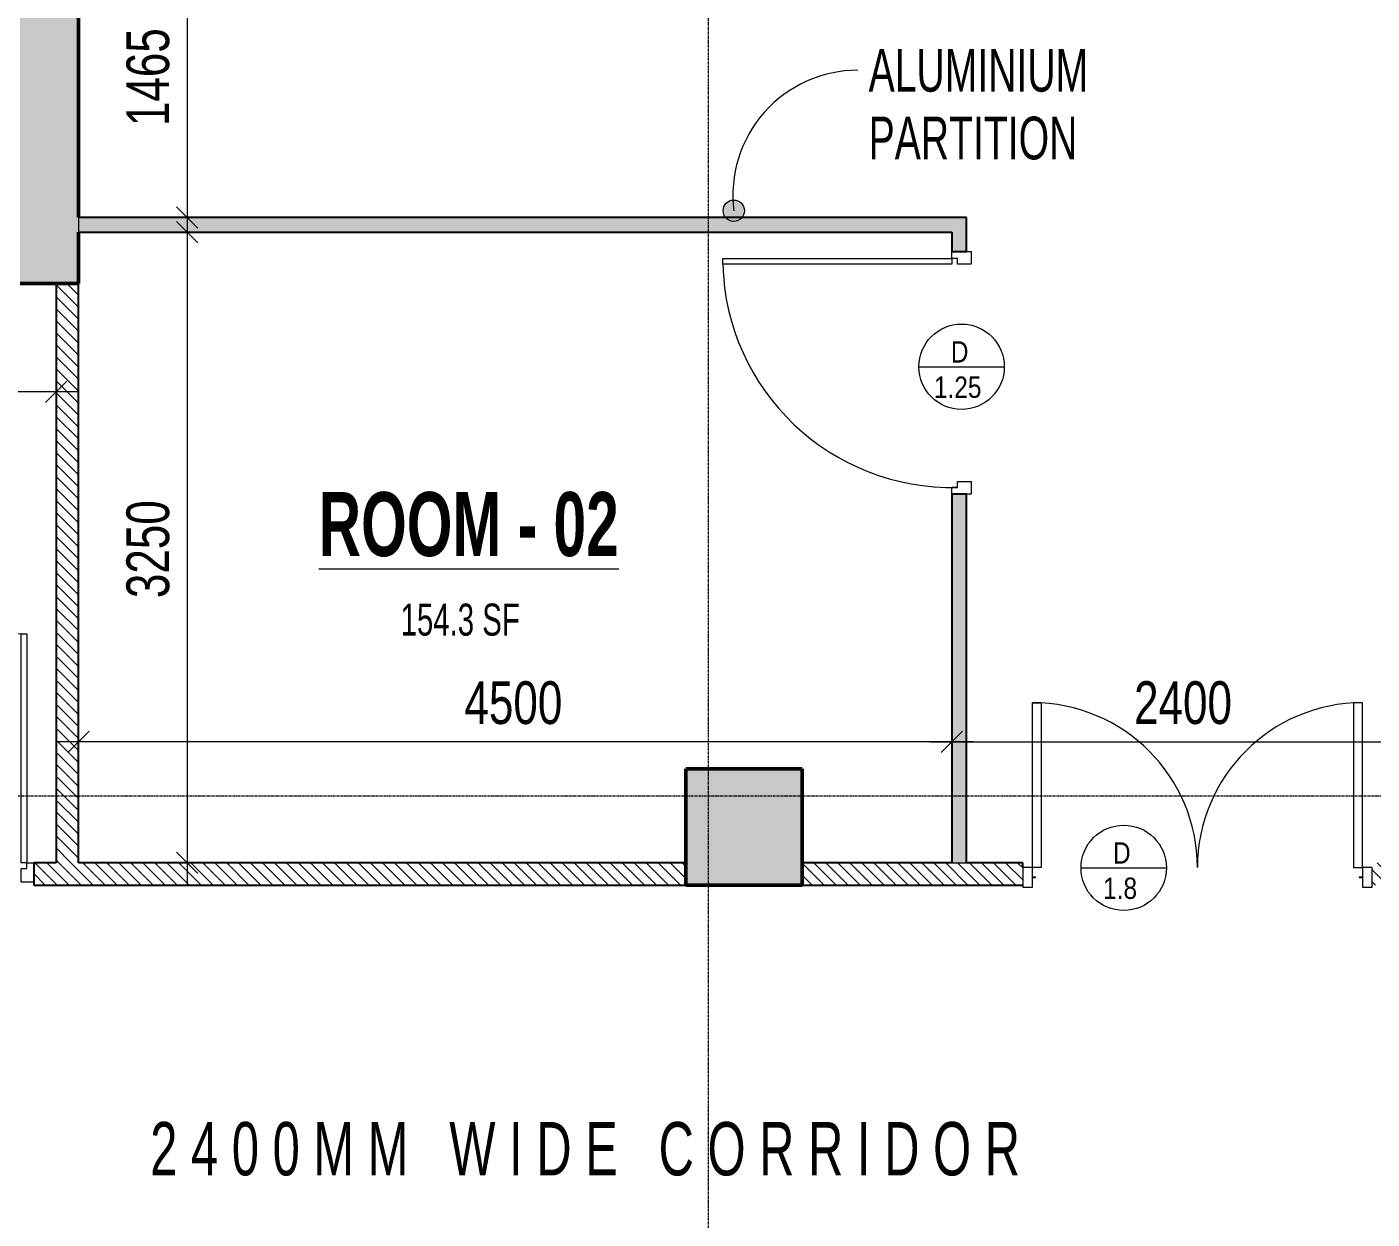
# Model space of a CAD drawing. Header units: millimetres. Extents: x -25222 to 91371, y -63339 to 20835.
# Drawn here: x 18225 to 25156, y -35570 to -29426 of the extents above; entities that cross this region are included whole.
import ezdxf

# ---------------------------------------------------------------- set-up
doc = ezdxf.new("R2010")
doc.units = ezdxf.units.MM
doc.linetypes.add('Grid Line', pattern=[22.225, 12.7, -3.175, 3.175, -3.175])
for name, color, linetype, lineweight in [('A-ANNO-DIMS', 211, 'Continuous', 9), ('A-ANNO-DIMS-110', 211, 'Continuous', 9), ('A-AREA-IDEN', 2, 'Continuous', 9), ('A-DOOR', 31, 'Continuous', 5), ('A-DOOR-FRAM', 31, 'Continuous', 5), ('A-DOOR-IDEN', 31, 'Continuous', 9), ('A-WALL', 113, 'Continuous', 5), ('A-WALL-PATT', 111, 'Continuous', 25), ('G-ANNO-TEXT', 231, 'Continuous', 9), ('S-COLS', 52, 'Continuous', 5), ('S-GRID', 1, 'Continuous', 9)]:
    doc.layers.add(name, color=color, linetype=linetype, lineweight=lineweight)
doc.styles.add('Swis721 Cn BT', font='swissc.ttf', dxfattribs={"width": 0.8, "height": 220})
doc.styles.add('Swis721 Cn BT_10', font='swissc.ttf', dxfattribs={"width": 0.9, "height": 220})
doc.styles.add('Swis721 Cn BT_3', font='swissc.ttf', dxfattribs={"width": 0.8, "height": 165})
doc.styles.add('Swis721 Cn BT_4', font='swissc.ttf', dxfattribs={"width": 0.8, "height": 275})
doc.styles.add('Swis721 Cn BT_7', font='swissc.ttf', dxfattribs={"height": 110})
doc.styles.add('Swis721 Cn BT_B', font='swisscb.ttf', dxfattribs={"width": 0.8, "height": 330})
doc.dimstyles.new('Diagonal_-2_mm_Swiss', dxfattribs={"dimscale": 304.8, "dimtxt": 222.071065, "dimasz": 0.360892, "dimexe": 0.360892, "dimexo": 0.0625, "dimgap": 0.072178, "dimtad": 1, "dimdec": 0, "dimzin": 0, "dimdsep": 46, "dimtxsty": 'Swis721 Cn BT_10', "dimblk1": 'OBLIQUE', "dimblk2": 'OBLIQUE', "dimsah": 1, "dimcen": 0.09, "dimdle": 0.360892, "dimazin": 0, "dimtfac": 1, "dimtdec": 4, "dimtix": 1, "dimtmove": 0, "dimatfit": 3, "dimfxl": 0.541339, "dimfxlon": 1, "dimtvp": 1, "dimtolj": 1, "dimtzin": 0, "dimarcsym": 2})
pattern_1 = [(315, (14219.89, -54691.457), (30.869454, 30.869454), [])]

# ---------------------------------------------------------------- blocks, each defined once
blk = doc.blocks.new('M_Concrete-Rectangular-Column - 600 x 600-V1-4_ FOURTH FLOOR - GA PLAN')
at = {"layer": 'S-COLS'}
blk.add_hatch(color=55, dxfattribs=at).paths.add_polyline_path([(300, 300), (-300, 300), (-300, -300), (300, -300)], flags=0)
at = {"layer": 'S-COLS', "color": 250, "lineweight": 50}
for p, q in [((300, 300), (-300, 300)), ((-300, 300), (-300, -300)), ((300, -300), (300, 300)), ((-300, -300), (300, -300))]:
    blk.add_line(p, q, dxfattribs=at)
blk = doc.blocks.new('DC_SglFl-W-Int - D _1_25-8647027-4_ FOURTH FLOOR - GA PLAN')
at = {"layer": 'A-DOOR'}
for p, q in [((560, 57.5), (560, 1237.5)), ((560, 1237.5), (590, 1237.5)), ((590, 1237.5), (590, 57.5)), ((590, 57.5), (560, 57.5))]:
    blk.add_line(p, q, dxfattribs=at)
blk.add_arc((590, 57.5), 1180.4, 91.45636, 181.45636, dxfattribs=at)
at = {"layer": 'A-DOOR-FRAM'}
for p, q in [((-625, -42.5), (-625, 57.5)), ((-625, 57.5), (-590, 57.5)), ((-590, 27.5), (-590, 57.5)), ((-590, 27.5), (-560, 27.5)), ((-560, 27.5), (-560, -42.5)), ((560, 27.5), (590, 27.5)), ((560, -42.5), (560, 27.5)), ((590, 57.5), (625, 57.5)), ((590, 27.5), (590, 57.5)), ((625, 57.5), (625, -42.5)), ((-560, -42.5), (-625, -42.5)), ((625, -42.5), (560, -42.5))]:
    blk.add_line(p, q, dxfattribs=at)
blk = doc.blocks.new('DC_SglFl-W-Int - D _1_25-16892308-4_ FOURTH FLOOR - GA PLAN')
at = {"layer": 'A-DOOR'}
for p, q in [((560, 37.5), (560, 1217.5)), ((560, 1217.5), (590, 1217.5)), ((590, 1217.5), (590, 37.5)), ((590, 37.5), (560, 37.5))]:
    blk.add_line(p, q, dxfattribs=at)
blk.add_arc((590, 37.5), 1180.4, 91.45636, 181.45636, dxfattribs=at)
at = {"layer": 'A-DOOR-FRAM'}
for p, q in [((-625, -62.5), (-625, 37.5)), ((-625, 37.5), (-590, 37.5)), ((-590, 7.5), (-590, 37.5)), ((-590, 7.5), (-560, 7.5)), ((-560, 7.5), (-560, -62.5)), ((560, 7.5), (590, 7.5)), ((560, -62.5), (560, 7.5)), ((590, 37.5), (625, 37.5)), ((590, 7.5), (590, 37.5)), ((625, 37.5), (625, -62.5)), ((-560, -62.5), (-625, -62.5)), ((625, -62.5), (560, -62.5))]:
    blk.add_line(p, q, dxfattribs=at)
blk = doc.blocks.new('M_Door-Passage-Double-Flush - D 1_80-11714184-4_ FOURTH FLOOR - GA PLAN')
at = {"layer": 'A-DOOR'}
for p, q in [((-850, 38.85), (-850, 888.85)), ((-850, 888.85), (-805, 888.85)), ((-805, 888.85), (-805, 38.85)), ((850, 888.85), (805, 888.85)), ((805, 888.85), (805, 38.85)), ((850, 38.85), (850, 888.85)), ((-805, 38.85), (-850, 38.85)), ((805, 38.85), (850, 38.85))]:
    blk.add_line(p, q, dxfattribs=at)
for centre, start, end in [((-850, 38.85), 0, 90), ((850, 38.85), 90, 180)]:
    blk.add_arc(centre, 850, start, end, dxfattribs=at)
at = {"layer": 'A-DOOR-FRAM'}
for p, q in [((-850, 38.85), (-900, 38.85)), ((-900, 38.85), (-900, -61.15)), ((-850, -10.9125), (-850, 38.85)), ((850, 38.85), (850, -10.9125)), ((900, 38.85), (850, 38.85)), ((900, -61.15), (900, 38.85)), ((-900, -61.15), (-850, -61.15)), ((-834.125, -10.9125), (-850, -10.9125)), ((-850, -61.15), (-850, -11.9375)), ((-850, -11.9375), (-834.125, -11.9375)), ((-834.125, -11.9375), (-834.125, -10.9125)), ((850, -10.9125), (834.125, -10.9125)), ((834.125, -10.9125), (834.125, -11.9375)), ((834.125, -11.9375), (850, -11.9375)), ((850, -11.9375), (850, -61.15)), ((850, -61.15), (900, -61.15))]:
    blk.add_line(p, q, dxfattribs=at)
blk = doc.blocks.new('DIMBLOCK214-4_ FOURTH FLOOR - GA PLAN')
at = {"layer": 'A-ANNO-DIMS-110', "transparency": 16777216}
for p, q in [((19050.4, -30373.7), (19050.4, -33843.7)), ((19215.4, -30483.7), (18940.4, -30483.7)), ((19050.4, -30483.7), (19215.4, -30483.7)), ((19215.4, -33733.7), (18940.4, -33733.7)), ((19050.4, -33733.7), (19215.4, -33733.7))]:
    blk.add_line(p, q, dxfattribs=at)
at = {"layer": 'A-ANNO-DIMS-110', "lineweight": 18, "transparency": 16777216}
for p, q in [((19050.4, -30483.7), (18995.4, -30428.7)), ((19050.4, -30483.7), (19105.4, -30538.7)), ((19050.4, -33733.7), (18995.4, -33678.7)), ((19050.4, -33733.7), (19105.4, -33788.7))]:
    blk.add_line(p, q, dxfattribs=at)
at = {"layer": 'A-ANNO-DIMS-110', "color": 0, "transparency": 16777216, "insert": (18737.9, -32369.6), "char_height": 220, "width": 626.029, "attachment_point": 1, "rotation": 90, "line_spacing_factor": 0.961347, "style": 'Swis721 Cn BT_10'}
blk.add_mtext('3250', dxfattribs=at)
blk = doc.blocks.new('_Oblique')
at = {"color": 0, "linetype": 'ByBlock', "lineweight": -2}
blk.add_line((-0.5, -0.5), (0.5, 0.5), dxfattribs=at)
blk = doc.blocks.new('DIMBLOCK215-4_ FOURTH FLOOR - GA PLAN')
at = {"layer": 'A-ANNO-DIMS-110', "transparency": 16777216}
for p, q in [((18490.1, -33275.7), (18490.1, -33000.7)), ((22990.1, -33275.7), (22990.1, -33000.7)), ((23100.1, -33110.7), (18380.1, -33110.7)), ((18490.1, -33110.7), (18490.1, -33275.7)), ((22990.1, -33110.7), (22990.1, -33275.7))]:
    blk.add_line(p, q, dxfattribs=at)
at = {"layer": 'A-ANNO-DIMS-110', "lineweight": 18, "transparency": 16777216}
for p, q in [((18490.1, -33110.7), (18545.1, -33055.7)), ((22990.1, -33110.7), (23045.1, -33055.7)), ((18490.1, -33110.7), (18435.1, -33165.7)), ((22990.1, -33110.7), (22935.1, -33165.7))]:
    blk.add_line(p, q, dxfattribs=at)
at = {"layer": 'A-ANNO-DIMS-110', "color": 0, "transparency": 16777216, "insert": (20479.2, -32798.2), "char_height": 220, "width": 626.029, "attachment_point": 1, "line_spacing_factor": 0.961347, "style": 'Swis721 Cn BT_10'}
blk.add_mtext('4500', dxfattribs=at)
blk = doc.blocks.new('DIMBLOCK217-4_ FOURTH FLOOR - GA PLAN')
at = {"layer": 'A-ANNO-DIMS-110', "lineweight": 18, "transparency": 16777216}
for p, q in [((19050.4, -28943.7), (18995.4, -28888.7)), ((19050.4, -28943.7), (19105.4, -28998.7)), ((19050.4, -30408.7), (18995.4, -30353.7)), ((19050.4, -30408.7), (19105.4, -30463.7))]:
    blk.add_line(p, q, dxfattribs=at)
at = {"layer": 'A-ANNO-DIMS-110', "transparency": 16777216}
for p, q in [((19050.4, -28833.7), (19050.4, -30518.7)), ((19215.4, -28943.7), (18940.4, -28943.7)), ((19050.4, -28943.7), (19215.4, -28943.7)), ((19215.4, -30408.7), (18940.4, -30408.7)), ((19050.4, -30408.7), (19215.4, -30408.7))]:
    blk.add_line(p, q, dxfattribs=at)
at = {"layer": 'A-ANNO-DIMS-110', "color": 0, "transparency": 16777216, "insert": (18737.9, -29937.1), "char_height": 220, "width": 626.029, "attachment_point": 1, "rotation": 90, "line_spacing_factor": 0.961347, "style": 'Swis721 Cn BT_10'}
blk.add_mtext('1465', dxfattribs=at)
blk = doc.blocks.new('DIMBLOCK220-4_ FOURTH FLOOR - GA PLAN')
at = {"layer": 'A-ANNO-DIMS-110', "transparency": 16777216}
for p, q in [((14035.1, -31471.8), (14035.1, -31196.8)), ((18375.1, -31471.8), (18375.1, -31196.8)), ((18485.1, -31306.8), (13925.1, -31306.8)), ((14035.1, -31306.8), (14035.1, -31471.8)), ((18375.1, -31306.8), (18375.1, -31471.8))]:
    blk.add_line(p, q, dxfattribs=at)
at = {"layer": 'A-ANNO-DIMS-110', "lineweight": 18, "transparency": 16777216}
for p, q in [((14035.1, -31306.8), (14090.1, -31251.8)), ((18375.1, -31306.8), (18430.1, -31251.8)), ((14035.1, -31306.8), (13980.1, -31361.8)), ((18375.1, -31306.8), (18320.1, -31361.8))]:
    blk.add_line(p, q, dxfattribs=at)
at = {"layer": 'A-ANNO-DIMS-110', "color": 0, "transparency": 16777216, "insert": (15944.3, -30994.3), "char_height": 220, "width": 626.029, "attachment_point": 1, "line_spacing_factor": 0.961347, "style": 'Swis721 Cn BT_10'}
blk.add_mtext('4340', dxfattribs=at)
blk = doc.blocks.new('DIMBLOCK228-4_ FOURTH FLOOR - GA PLAN')
at = {"layer": 'A-ANNO-DIMS-110', "transparency": 16777216}
for p, q in [((22990.1, -32945.7), (22990.1, -33220.7)), ((22990.1, -33110.7), (22990.1, -32945.7)), ((25390.1, -32945.7), (25390.1, -33220.7)), ((25390.1, -33110.7), (25390.1, -32945.7)), ((22880.1, -33110.7), (25500.1, -33110.7))]:
    blk.add_line(p, q, dxfattribs=at)
at = {"layer": 'A-ANNO-DIMS-110', "lineweight": 18, "transparency": 16777216}
for p, q in [((22990.1, -33110.7), (23045.1, -33055.7)), ((25390.1, -33110.7), (25445.1, -33055.7)), ((22990.1, -33110.7), (22935.1, -33165.7)), ((25390.1, -33110.7), (25335.1, -33165.7))]:
    blk.add_line(p, q, dxfattribs=at)
at = {"layer": 'A-ANNO-DIMS-110', "color": 0, "transparency": 16777216, "insert": (23929.2, -32798.2), "char_height": 220, "width": 626.029, "attachment_point": 1, "line_spacing_factor": 0.961347, "style": 'Swis721 Cn BT_10'}
blk.add_mtext('2400', dxfattribs=at)
blk = doc.blocks.new('M_Door Tag type 3 - M_Door Tag type 3-9039904-4_ FOURTH FLOOR - GA PLAN')
at = {"layer": 'A-DOOR-IDEN'}
blk.add_line((-1.883, 0.286), (2.117, 0.286), dxfattribs=at)
blk.add_circle((0.117, 0.286), 2, dxfattribs=at)

msp = doc.modelspace()

# ---------------------------------------------------------------- hatches: boundary and pattern name
at = {"layer": 'A-WALL-PATT', "lineweight": 5}
for color, points in [(55, [(18190.1, -30748.8), (18490.1, -30748.8), (18490.1, -25388.7), (18190.1, -25388.7), (18190.1, -29143.4)]), (171, [(18490.1, -30483.7), (23065.1, -30483.7), (23065.1, -30408.7), (18490.1, -30408.7)])]:
    msp.add_hatch(color=color, dxfattribs=at).paths.add_polyline_path(points, flags=0)
h = msp.add_hatch(color=171, dxfattribs=at)
h.paths.add_polyline_path([(22990.1, -33733.7), (23065.1, -33733.7), (23065.1, -31833.7), (22990.1, -31833.7)], flags=0)
h.paths.add_polyline_path([(23065.1, -30583.7), (23065.1, -30483.7), (22990.1, -30483.7), (22990.1, -30583.7)], flags=0)
h = msp.add_hatch(dxfattribs=at)
h.set_pattern_fill('FP_1', color=9, style=0, pattern_type=2)
h.set_pattern_definition(pattern_1)
h.paths.add_polyline_path([(18375.1, -33733.7), (18490.1, -33733.7), (18490.1, -30748.8), (18375.1, -30748.8), (18375.1, -31773.8)], flags=0)
h = msp.add_hatch(dxfattribs=at)
h.set_pattern_fill('FP_1', color=9, style=0, pattern_type=2)
h.set_pattern_definition(pattern_1)
h.paths.add_polyline_path([(26234.7, -33848.7), (29435.1, -33848.7), (29435.1, -33733.7), (25155.6, -33733.7), (25155.6, -33848.7)], flags=0)
h.paths.add_polyline_path([(19647.6, -33848.7), (21620.1, -33848.7), (21620.1, -33733.7), (18260.1, -33733.7), (18260.1, -33848.7), (18889.2, -33848.7)], flags=0)
h.paths.add_polyline_path([(22220.1, -33848.7), (23355.6, -33848.7), (23355.6, -33733.7), (22220.1, -33733.7), (22220.1, -33752.5)], flags=0)
h.paths.add_polyline_path([(17010.1, -33848.7), (17010.1, -33733.7), (14035.1, -33733.7), (14035.1, -33848.7), (15216.4, -33848.7)], flags=0)
at = {"layer": 'G-ANNO-TEXT'}
h = msp.add_hatch(color=130, dxfattribs=at)
edge = h.paths.add_edge_path(flags=0)
edge.add_arc((21867, -30373), 55, 0, 360)

# ---------------------------------------------------------------- linework, layer by layer
at = {"layer": 'A-WALL', "lineweight": 50}
for p, q in [((18490.1, -30408.7), (18490.1, -28943.7)), ((18490.1, -30748.8), (18490.1, -30483.7)), ((18190.1, -30748.8), (18490.1, -30748.8))]:
    msp.add_line(p, q, dxfattribs=at)
at = {"layer": 'A-WALL', "lineweight": 25}
for p, q in [((23065.1, -30408.7), (18490.1, -30408.7)), ((23065.1, -30583.7), (23065.1, -30408.7)), ((18490.1, -30483.7), (22990.1, -30483.7)), ((22990.1, -30483.7), (22990.1, -30583.7)), ((22990.1, -30583.7), (23065.1, -30583.7)), ((18375.1, -30748.8), (18375.1, -33733.7)), ((18490.1, -30748.8), (18375.1, -30748.8)), ((18490.1, -33733.7), (18490.1, -30748.8)), ((22990.1, -31833.7), (22990.1, -33733.7)), ((23065.1, -31833.7), (22990.1, -31833.7)), ((23065.1, -33733.7), (23065.1, -31833.7)), ((18375.1, -33733.7), (18260.1, -33733.7)), ((18260.1, -33733.7), (18260.1, -33848.7)), ((21620.1, -33733.7), (18490.1, -33733.7)), ((22990.1, -33733.7), (22220.1, -33733.7)), ((23355.6, -33733.7), (23065.1, -33733.7)), ((23355.6, -33758.7), (23355.6, -33733.7)), ((18260.1, -33848.7), (21620.1, -33848.7)), ((22220.1, -33848.7), (23355.6, -33848.7))]:
    msp.add_line(p, q, dxfattribs=at)
at = {"layer": 'A-WALL'}
for p, q in [((18490.1, -30408.7), (18490.1, -30483.7)), ((22990.1, -33733.7), (23065.1, -33733.7))]:
    msp.add_line(p, q, dxfattribs=at)
at = {"layer": 'G-ANNO-TEXT', "color": 130}
msp.add_circle((21867, -30373), 55, dxfattribs=at)
msp.add_arc((22506.7, -30293.8), 644.6, 90, 187.05765, dxfattribs=at)
at = {"layer": 'S-GRID', "linetype": 'Grid Line'}
for p, q in [((21735.1, 20089.7), (21735.1, -62440.6)), ((-24562.2, -33388.7), (90711.2, -33388.7))]:
    msp.add_line(p, q, dxfattribs=at)

# ---------------------------------------------------------------- block references
at = {"layer": 'A-DOOR', "rotation": 89.9999999999999}
msp.add_blockref('DC_SglFl-W-Int - D _1_25-16892308-4_ FOURTH FLOOR - GA PLAN', (23027.6, -31208.7), dxfattribs=at)
at = {"layer": 'A-DOOR'}
for name, p in [('DC_SglFl-W-Int - D _1_25-8647027-4_ FOURTH FLOOR - GA PLAN', (17635.1, -33791.2)), ('M_Door-Passage-Double-Flush - D 1_80-11714184-4_ FOURTH FLOOR - GA PLAN', (24255.6, -33797.6))]:
    msp.add_blockref(name, p, dxfattribs=at)
at = {"layer": 'A-DOOR-IDEN', "xscale": 110, "yscale": 110, "zscale": 110}
for p in [(23027.6, -31208.7), (23863, -33791.2)]:
    msp.add_blockref('M_Door Tag type 3 - M_Door Tag type 3-9039904-4_ FOURTH FLOOR - GA PLAN', p, dxfattribs=at)
at = {"layer": 'S-COLS', "rotation": 270.0000048256586}
msp.add_blockref('M_Concrete-Rectangular-Column - 600 x 600-V1-4_ FOURTH FLOOR - GA PLAN', (21920.1, -33548.7), dxfattribs=at)

# ---------------------------------------------------------------- texts
at = {"layer": 'A-AREA-IDEN', "attachment_point": 1}
for s, insert, char_height, width, style in [('\\LROOM - 02', (19728.5, -31823), 330, 1869.535, 'Swis721 Cn BT_B'), ('154.3 SF', (20150.5, -32397.8), 165, 698.43, 'Swis721 Cn BT_3')]:
    msp.add_mtext(s, dxfattribs=dict(at, insert=insert, char_height=char_height, width=width, style=style))
at = {"layer": 'A-DOOR-IDEN', "char_height": 110, "attachment_point": 1, "style": 'Swis721 Cn BT_7'}
for s, insert, width in [('D', (22985.2, -31045.5), 105.823), ('1.25', (22897.9, -31227.4), 308.65), ('D', (23820.5, -33628), 105.823), ('1.8', (23769.6, -33809.9), 220.464)]:
    msp.add_mtext(s, dxfattribs=dict(at, insert=insert, width=width))
at = {"layer": 'G-ANNO-TEXT', "color": 7, "attachment_point": 1}
for s, insert, char_height, width, style in [('ALUMINIUM ', (22561.7, -29539.2), 220, 1396.86, 'Swis721 Cn BT'), ('PARTITION', (22561.7, -29888.4), 220, 1185.215, 'Swis721 Cn BT'), ('2 4 0 0 M M   W I D E   C O R R I D O R  ', (18860.3, -35069.7), 275, 5650.935, 'Swis721 Cn BT_4')]:
    msp.add_mtext(s, dxfattribs=dict(at, insert=insert, char_height=char_height, width=width, style=style))

# ---------------------------------------------------------------- dimensions: what is measured, and where the dimension line sits
at = {"layer": 'A-ANNO-DIMS'}
for base, p1, p2, override, picture, middle in [((19050.4, -30408.7), (19215.4, -28943.7), (19215.4, -30408.7), {"dimpost": '<>', "dimfxl": 1464.999747}, 'DIMBLOCK217-4_ FOURTH FLOOR - GA PLAN', (18915.5, -29676.2)), ((19050.4, -33733.7), (19215.4, -30483.7), (19215.4, -33733.7), {"dimpost": '<>', "dimfxl": 3250}, 'DIMBLOCK214-4_ FOURTH FLOOR - GA PLAN', (18915.3, -32108.7))]:
    dim = msp.add_linear_dim(base=base, p1=p1, p2=p2, angle=90, dimstyle='Diagonal_-2_mm_Swiss', override=override, dxfattribs=at)
    dim.commit()
    dim.dimension.update_dxf_attribs({"geometry": picture, "text_midpoint": middle})
for base, p1, p2, override, picture, middle in [((14035.1, -31306.8), (18375.1, -31471.8), (14035.1, -31471.8), {"dimpost": '<>', "dimfxl": 4339.949718}, 'DIMBLOCK220-4_ FOURTH FLOOR - GA PLAN', (16205.1, -31172)), ((18490.1, -33110.7), (22990.1, -33275.7), (18490.1, -33275.7), {"dimpost": '<>', "dimfxl": 4500}, 'DIMBLOCK215-4_ FOURTH FLOOR - GA PLAN', (20740.1, -32975.9)), ((25390.1, -33110.7), (22990.1, -32945.7), (25390.1, -32945.7), {"dimpost": '<>', "dimfxl": 2400}, 'DIMBLOCK228-4_ FOURTH FLOOR - GA PLAN', (24190.1, -32975.6))]:
    dim = msp.add_linear_dim(base=base, p1=p1, p2=p2, dimstyle='Diagonal_-2_mm_Swiss', override=override, dxfattribs=at)
    dim.commit()
    dim.dimension.update_dxf_attribs({"geometry": picture, "text_midpoint": middle})

doc.saveas('drawing.dxf')
